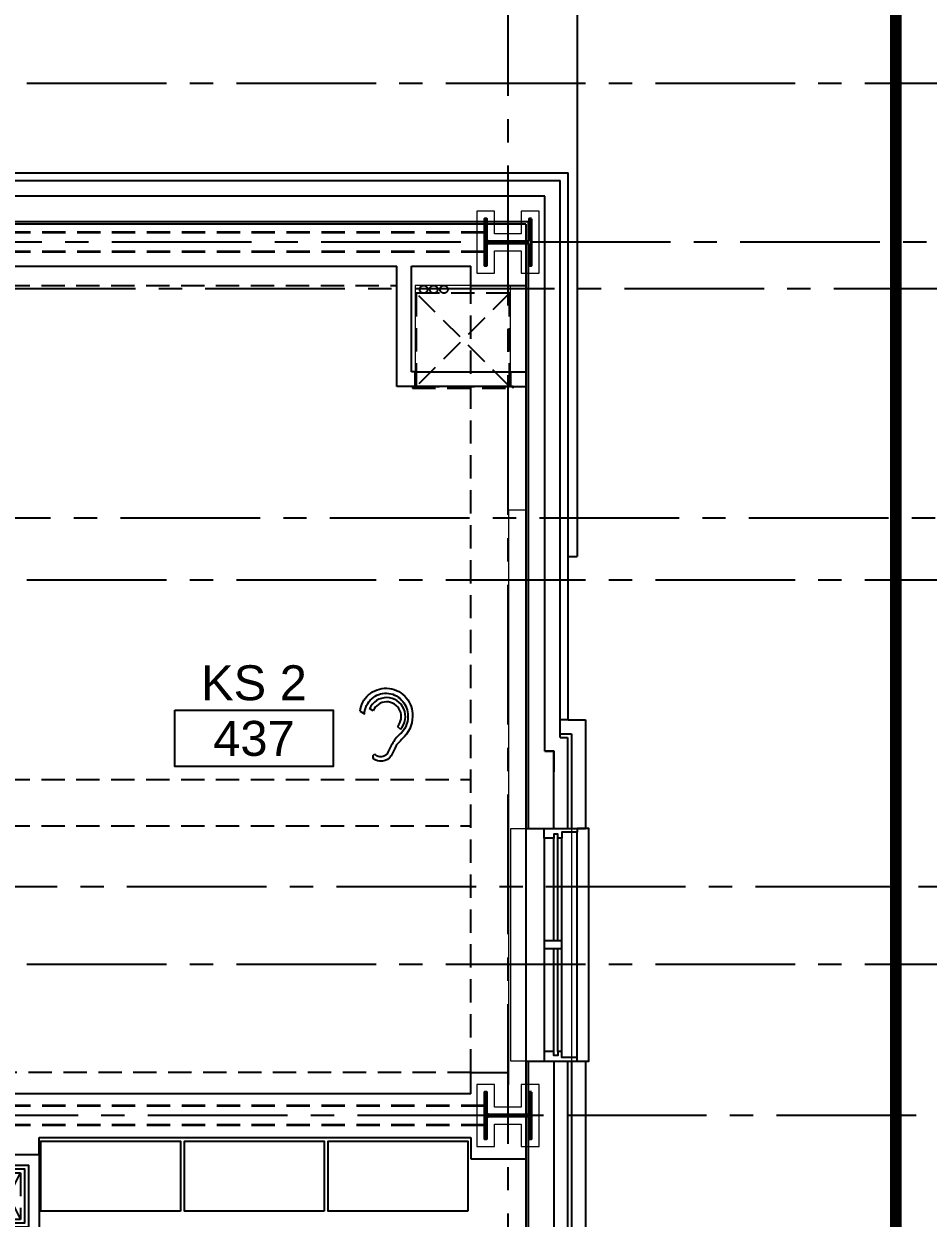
# Model space of a CAD drawing. Header units: inches. Extents: x 24000 to 28048, y 0 to 3165.
# Drawn here: x 27575.2 to 27808.3, y 1156.8 to 1464.5 of the extents above; entities that cross this region are included whole.
import ezdxf
from ezdxf.enums import TextEntityAlignment as Align

# ---------------------------------------------------------------- set-up
doc = ezdxf.new("R2010")
doc.units = ezdxf.units.IN
doc.header["$LTSCALE"] = 48
doc.header["$MEASUREMENT"] = 0
for name, pattern in [('CENTER2', [1.125, 0.75, -0.125, 0.125, -0.125]), ('HIDDEN', [0.375, 0.25, -0.125]), ('HIDDEN2', [0.1875, 0.125, -0.0625]), ('PHANTOM2', [1.25, 0.625, -0.125, 0.125, -0.125, 0.125, -0.125])]:
    doc.linetypes.add(name, pattern=pattern)
for name, color, linetype in [('_0_Objects', 8, 'Continuous'), ('A-Door-Head', 8, 'Continuous'), ('A-Flor-Case', 8, 'Continuous'), ('A-Flor-Outline', 8, 'Continuous'), ('A-Flor-Soffit', 8, 'HIDDEN2'), ('A-Glaz', 8, 'Continuous'), ('A-Glaz-Sill', 8, 'Continuous'), ('A-Grid(3-32)', 8, 'CENTER2'), ('A-HVAC', 8, 'HIDDEN2'), ('A-Roof-Below', 8, 'Continuous'), ('A-Site-Property', 8, 'PHANTOM2'), ('A-Tag-Rm(3-32)', 8, 'Continuous'), ('A-Wall-Full', 8, 'Continuous'), ('A-Wall-Hatch', 8, 'Continuous')]:
    doc.layers.add(name, color=color, linetype=linetype)
for name, color, linetype, lineweight in [('A-Detl-Hatch', 8, 'Continuous', 18), ('S-Detl-Hatch', 8, 'Continuous', 18), ('S-Detl-Wide', 8, 'Continuous', 35)]:
    doc.layers.add(name, color=color, linetype=linetype, lineweight=lineweight)
doc.layers.add('G-Anno-Nplt', color=8, linetype='Continuous', lineweight=18, plot=False)
doc.styles.get("Standard").update_dxf_attribs({"font": 'arial.ttf'})

# ---------------------------------------------------------------- blocks, each defined once
blk = doc.blocks.new('EXTERIOR WINDOW')
at = {"layer": 'A-Glaz'}
for p, q in [((3829.83, -10349.67), (3856.33, -10349.67)), ((3829.83, -10350.67), (3856.33, -10350.67)), ((3858.33, -10349.67), (3884.83, -10349.67)), ((3858.33, -10350.67), (3884.83, -10350.67)), ((3829.83, -10351.67), (3884.83, -10351.67))]:
    blk.add_line(p, q, dxfattribs=at)
for points in [[(3829.83, -10349.67), (3829.83, -10347.17), (3827.33, -10347.17), (3827.33, -10355.67), (3828.33, -10355.67), (3828.33, -10351.67), (3829.83, -10351.67), (3829.83, -10350.67), (3828.83, -10350.67), (3828.83, -10349.67), (3829.83, -10349.67)], [(3884.83, -10349.67), (3884.83, -10347.17), (3887.33, -10347.17), (3887.33, -10355.67), (3886.33, -10355.67), (3886.33, -10351.67), (3884.83, -10351.67), (3884.83, -10350.67), (3885.83, -10350.67), (3885.83, -10349.67), (3884.83, -10349.67)]]:
    blk.add_lwpolyline(points, dxfattribs=at)
blk.add_lwpolyline([(3858.33, -10347.17), (3856.33, -10347.17), (3856.33, -10351.67), (3858.33, -10351.67)], close=True, dxfattribs=at)
at = {"layer": 'A-Glaz-Sill'}
for p, q in [((3887.33, -10342.42), (3827.33, -10342.42)), ((3884.83, -10347.17), (3829.83, -10347.17)), ((3828.33, -10355.67), (3886.33, -10355.67))]:
    blk.add_line(p, q, dxfattribs=at)
blk.add_lwpolyline([(3827.33, -10355.67), (3827.33, -10358.67), (3887.33, -10358.67), (3887.33, -10355.67)], dxfattribs=at)
blk = doc.blocks.new('4TH FLOOR CORE & SHELL')
at = {"layer": 'A-Roof-Below'}
blk.add_line((5700, -14714.75), (5702.37, -14714.75), dxfattribs=at)
blk.add_lwpolyline([(5055.87, -14574.75), (5055.87, -14369.12), (5702.37, -14369.12), (5702.37, -14714.75)], dxfattribs=at)
at = {"layer": 'A-Wall-Full'}
for p, q in [((5436.37, -14615.87), (5700, -14615.87)), ((5700, -14756.75), (5700, -14615.87)), ((5689.12, -14629.12), (5426.56, -14629.12)), ((5689.12, -14629.12), (5689.12, -14784.75)), ((5700, -14756.75), (5704.5, -14756.75)), ((5704.5, -14756.75), (5704.5, -14784.75)), ((5689.12, -14784.75), (5704.5, -14784.75)), ((5689.12, -14844.75), (5689.12, -15209.38)), ((5689.12, -14844.75), (5704.5, -14844.75)), ((5704.5, -14844.75), (5704.5, -15224.75))]:
    blk.add_line(p, q, dxfattribs=at)
at = {"layer": 'A-Wall-Hatch'}
for p, q in [((5434.37, -14617.87), (5698, -14617.87)), ((5698, -14761.38), (5698, -14617.87)), ((5694, -14621.87), (5430.37, -14621.87)), ((5694, -14764.88), (5694, -14621.87)), ((5689.75, -14628.5), (5423.75, -14628.5)), ((5689.75, -14628.5), (5689.75, -14784.75)), ((5700, -14756.75), (5698, -14756.75)), ((5698, -14760.38), (5700.87, -14760.38)), ((5698, -14761.38), (5699.87, -14761.38)), ((5699.87, -14761.38), (5699.87, -14784.75)), ((5700.87, -14760.38), (5700.87, -14784.75)), ((5696.37, -14764.88), (5694, -14764.88)), ((5696.37, -14784.75), (5696.37, -14764.88)), ((5689.75, -14844.75), (5689.75, -15210)), ((5696.37, -14844.75), (5696.37, -15216.62)), ((5699.87, -14844.75), (5699.87, -15220.12)), ((5700.87, -14844.75), (5700.87, -15221.12))]:
    blk.add_line(p, q, dxfattribs=at)
at = {"rotation": 90}
blk.add_blockref('EXTERIOR WINDOW', (-4653.3, -18672.08), dxfattribs=at)
blk = doc.blocks.new('*U10')
at = {"layer": 'A-Detl-Hatch'}
h = blk.add_hatch(dxfattribs=at)
h.set_pattern_fill('ANSI32', color=256, scale=6, style=0)
h.set_pattern_definition([(45, (0, -6.06), (-1.591, 1.591), []), (45, (1.0607, -6.06), (-1.591, 1.591), [])])
edge = h.paths.add_edge_path()
edge.add_line((6, -12.12), (6, -11.515))
edge.add_line((6, -11.515), (0.795, -11.515))
edge.add_arc((0.795, -10.915), 0.6, 180, 270, ccw=False)
edge.add_line((0.195, -10.915), (0.195, -1.205))
edge.add_arc((0.795, -1.205), 0.6, 90, 180, ccw=False)
edge.add_line((0.795, -0.605), (6, -0.605))
edge.add_line((6, -0.605), (6, 0))
edge.add_line((6, 0), (-6, 0))
edge.add_line((-6, 0), (-6, -0.605))
edge.add_line((-6, -0.605), (-0.795, -0.605))
edge.add_arc((-0.795, -1.205), 0.6, 0, 90, ccw=False)
edge.add_line((-0.195, -1.205), (-0.195, -10.915))
edge.add_arc((-0.795, -10.915), 0.6, 270, 360, ccw=False)
edge.add_line((-0.795, -11.515), (-6, -11.515))
edge.add_line((-6, -11.515), (-6, -12.12))
edge.add_line((-6, -12.12), (6, -12.12))
at = {"linetype": 'ByBlock'}
blk.add_lwpolyline([(6, -12.12), (6, -11.515), (0.795, -11.515, -0.4142136), (0.195, -10.915), (0.195, -1.205, -0.4142136), (0.795, -0.605), (6, -0.605), (6, 0), (-6, 0), (-6, -0.605), (-0.795, -0.605, -0.4142136), (-0.195, -1.205), (-0.195, -10.915, -0.4142136), (-0.795, -11.515), (-6, -11.515), (-6, -12.12)], format="xyb", close=True, dxfattribs=at)
blk = doc.blocks.new('W12X65')
at = {"layer": 'S-Detl-Hatch'}
blk.add_lwpolyline([(13860.59, -7310.28), (13860.59, -7305.67), (13854.79, -7305.67), (13854.79, -7298.76), (13860.59, -7298.76), (13860.59, -7294.16), (13844.59, -7294.16), (13844.59, -7298.76), (13850.4, -7298.76), (13850.4, -7305.67), (13844.59, -7305.67), (13844.59, -7310.28)], close=True, dxfattribs=at)
at = {"layer": 'S-Detl-Wide'}
blk.add_blockref('*U10', (13852.59, -7296.16), dxfattribs=at)
blk = doc.blocks.new('4TH FLOOR - STRUCTURAL GRID')
at = {"layer": 'A-Grid(3-32)'}
for p, q in [((5684.5, -13426.01), (5684.5, -15409.77)), ((2104.5, -14592.75), (5912.5, -14592.75)), ((5912.5, -14645.75), (2104.5, -14645.75)), ((2128.61, -14704.75), (5888.38, -14704.75)), ((2104.5, -14720.75), (5912.5, -14720.75)), ((2130.3, -14799.75), (5886.7, -14799.75)), ((2104.5, -14819.75), (5912.5, -14819.75)), ((5897.69, -14858.75), (2119.31, -14858.75))]:
    blk.add_line(p, q, dxfattribs=at)
blk.add_lwpolyline([(5888.38, -14633.75), (2125.19, -14633.75), (2117.62, -14618.44), (2070.85, -14618.44)], dxfattribs=at)
at = {"layer": 'S-Detl-Wide', "linetype": 'HIDDEN2'}
for p, q in [((5678.44, -14631.25), (5424.56, -14631.25)), ((5678.44, -14636.25), (5424.56, -14636.25)), ((5678.44, -14856.25), (5424.56, -14856.25)), ((5678.44, -14861.25), (5424.56, -14861.25))]:
    blk.add_line(p, q, dxfattribs=at)
at = {"rotation": 90}
for p in [(-1617.72, -28486.34), (-1617.72, -28711.34)]:
    blk.add_blockref('W12X65', p, dxfattribs=at)
blk = doc.blocks.new('Rm Tag')
blk.add_lwpolyline([(-0.2124, 0.0759), (0.2124, 0.0759), (0.2124, -0.0759), (-0.2124, -0.0759)], close=True)
for p in [(0, 0.2858), (0, 0.1493), (0, 0)]:
    blk.add_attdef('XXX', text='', height=0.0938).set_placement(p, align=Align.MIDDLE_CENTER)
blk = doc.blocks.new('HVAC UNIT NICHE')
at = {"layer": 'A-Door-Head'}
blk.add_lwpolyline([(4, 0), (28.5, 0), (28.5, -3.75), (4, -3.75)], close=True, dxfattribs=at)
at = {"layer": 'A-HVAC'}
for p, q in [((4.25, 0), (28.25, -24)), ((4.25, -24), (28.25, 0))]:
    blk.add_line(p, q, dxfattribs=at)
for points in [[(3.25, 0), (29.25, 0), (29.25, 0.5), (3.25, 0.5)], [(4.25, -24), (28.25, -24), (28.25, 0), (4.25, 0)]]:
    blk.add_lwpolyline(points, close=True, dxfattribs=at)
for centre in [(21.13, -25), (23.75, -25), (26.36, -25)]:
    blk.add_circle(centre, 1, dxfattribs=at)
at = {"layer": 'A-Wall-Full'}
for p, q in [((4, 0), (0, 0)), ((4, -3.75), (4, 0)), ((28.5, 0), (33.25, 0)), ((28.5, -3.75), (28.5, 0)), ((33.25, 0), (33.25, -26)), ((4, -3.75), (0, -3.75)), ((28.5, -3.75), (29.5, -3.75)), ((29.5, -3.75), (29.5, -26))]:
    blk.add_line(p, q, dxfattribs=at)
at = {"layer": 'G-Anno-Nplt'}
blk.add_lwpolyline([(4, 0), (4, -26), (28.5, -26), (28.5, 0)], close=True, dxfattribs=at)
blk = doc.blocks.new('King Studio 2 -37')
at = {"layer": 'A-Flor-Soffit'}
for p, q in [((23.83, 266.44), (23.83, 146.75)), ((23.83, 266.44), (226.58, 266.44)), ((87.33, 146.75), (87.33, 266.44)), ((99.33, 146.75), (99.33, 266.44)), ((226.58, 146.75), (226.58, 247.37))]:
    blk.add_line(p, q, dxfattribs=at)
at = {"layer": 'A-Wall-Full'}
for p, q in [((226.58, 266.44), (226.58, 280.62)), ((23.83, 266.44), (23.83, 276.13)), ((18.33, 266.44), (23.83, 266.44)), ((18.33, 266.44), (18.33, 146.75)), ((226.58, 266.44), (231.58, 266.44)), ((231.58, 251.12), (231.58, 266.44)), ((226.58, 251.12), (231.58, 251.12)), ((226.58, 247.37), (231.58, 247.37)), ((231.58, 19.56), (231.58, 247.37))]:
    blk.add_line(p, q, dxfattribs=at)
at = {"layer": 'G-Anno-Nplt'}
blk.add_lwpolyline([(86.71, 276.75), (86.71, 292.37), (26.71, 292.37), (26.71, 276.75)], close=True, dxfattribs=at)
blk.add_lwpolyline([(226.58, 280.62), (168.7, 280.62), (168.7, 276.13), (20.7, 276.13)], dxfattribs=at)
at = {"xscale": -1, "rotation": 90}
blk.add_blockref('HVAC UNIT NICHE', (200.58, 280.62), dxfattribs=at)
blk = doc.blocks.new('Single 12x6 HVAC Shaft')
at = {"layer": 'A-Flor-Outline'}
blk.add_lwpolyline([(3.75, 17.75), (11.75, 17.75), (11.75, 3.75), (3.75, 3.75)], close=True, dxfattribs=at)
at = {"layer": 'A-HVAC'}
for p, q in [((4.75, 16.75), (10.75, 4.75)), ((4.75, 4.75), (10.75, 16.75))]:
    blk.add_line(p, q, dxfattribs=at)
blk.add_lwpolyline([(4.75, 16.75), (10.75, 16.75), (10.75, 4.75), (4.75, 4.75)], close=True, dxfattribs=at)
at = {"layer": 'A-Wall-Full'}
for points in [[(0, 21.5), (15.5, 21.5), (15.5, 0), (0, 0)], [(2.75, 18.75), (12.75, 18.75), (12.75, 2.75), (2.75, 2.75)]]:
    blk.add_lwpolyline(points, close=True, dxfattribs=at)
blk = doc.blocks.new('storage 4')
at = {"layer": 'A-Wall-Full'}
for p, q in [((155.14, 4.38), (266.44, 4.38)), ((155.14, 0), (155.14, 4.38)), ((266.44, 4.38), (266.44, -1.12)), ((266.44, -1.12), (280.62, -1.12))]:
    blk.add_line(p, q, dxfattribs=at)
blk.add_blockref('Single 12x6 HVAC Shaft', (139.64, -21.5))
blk = doc.blocks.new('HI Symbol')
for p, q in [((-3.27, 0.7), (-4.19, 1.28)), ((3, -3.29), (3.79, -4.02))]:
    blk.add_line(p, q)
for points in [[(-6.63, 0.65, -0.182935), (-4.44, 4.8, -0.200247), (0.29, 6.53, -0.195072), (4.92, 4.47, -0.193072), (6.86, 0.03, -0.217394), (4.81, -5.88, 0.008253), (2.76, -8.08, 0.005655), (1.37, -10.89, -0.460511), (-3.3, -11.51, -0.33814)], [(-6.63, 0.65), (-5.5, -0.07, -0.195256), (-3.58, 3.85, -0.201114), (0.24, 5.25, -0.195703), (4.01, 3.58, -0.179051), (5.66, -0.07, -0.224659), (4.03, -4.95, 0.096678), (1.84, -7.53, 0.036089), (0.34, -10.32, -0.47152), (-2.7, -10.57, 0.661656), (-3.25, -11.51, -2.553875)]]:
    blk.add_lwpolyline(points, format="xyb")
for radius, end in [(4.85, 155.5899), (3.77, 157.8484)]:
    blk.add_arc((0.23, -0.73), radius, 317.2822, end)

msp = doc.modelspace()

# ---------------------------------------------------------------- linework, layer by layer
at = {"layer": 'A-Flor-Case'}
for points in [[(27615.64, 1158.63), (27579.64, 1158.63), (27579.64, 1176.63), (27615.64, 1176.63)], [(27652.64, 1158.63), (27616.64, 1158.63), (27616.64, 1176.63), (27652.64, 1176.63)], [(27689.64, 1158.63), (27653.64, 1158.63), (27653.64, 1176.63), (27689.64, 1176.63)]]:
    msp.add_lwpolyline(points, close=True, dxfattribs=at)
at = {"layer": 'A-Site-Property', "const_width": 3}
msp.add_lwpolyline([(24860, 809.26, 0.000391), (24716, 809.14, 0.00127), (24248, 807.22), (24248, 1672.12), (24248, 2571.99), (27651.75, 1937.56, 0.002707), (27800, 1910.76), (27800, 809.26), (24860, 809.26)], format="xyb", dxfattribs=at)
at = {"layer": 'A-Wall-Hatch'}
msp.add_lwpolyline([(27709.5, 1277.13), (27711.87, 1277.13), (27711.87, 1271.8)], dxfattribs=at)

# ---------------------------------------------------------------- block references
at = {"layer": '_0_Objects', "linetype": 'HIDDEN'}
msp.add_blockref('4TH FLOOR - STRUCTURAL GRID', (22015.5, 16042.01), dxfattribs=at)
at = {"layer": '_0_Objects'}
for name, p in [('4TH FLOOR CORE & SHELL', (22015.5, 16042.01)), ('storage 4', (27424, 1173.26))]:
    msp.add_blockref(name, p, dxfattribs=at)
at = {"layer": '_0_Objects', "xscale": -1, "rotation": 270}
msp.add_blockref('King Studio 2 -37', (27424, 1170.55), dxfattribs=at)
at = {"layer": 'A-Tag-Rm(3-32)'}
ref = msp.add_blockref('Rm Tag', (27634.54, 1280.44), dxfattribs=dict(at, xscale=96, yscale=96, zscale=96))
ref.add_attrib('XXX', 'KS 2', dxfattribs={"layer": '0', "height": 9}).set_placement((27634.54, 1294.77), align=Align.MIDDLE_CENTER)
ref.add_attrib('XXX', '437', dxfattribs={"layer": '0', "height": 9}).set_placement((27634.54, 1280.44), align=Align.MIDDLE_CENTER)
msp.add_blockref('HI Symbol', (27668.5, 1286.82), dxfattribs=at)

doc.saveas('drawing.dxf')
